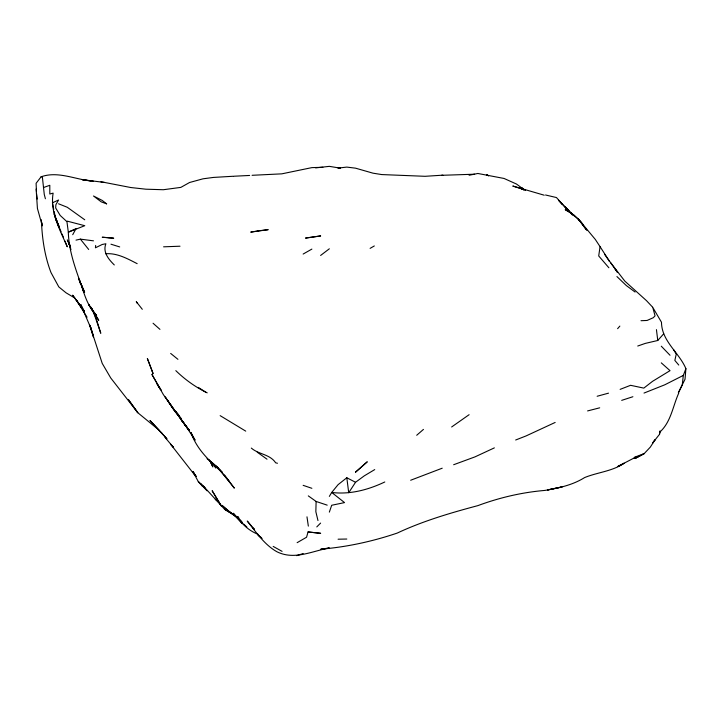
<?xml version="1.0" encoding="UTF-8"?>
<svg xmlns="http://www.w3.org/2000/svg" width="722" height="722" viewBox="0 0 722 722"><rect width="100%" height="100%" fill="white"/><g stroke="black" fill="none" stroke-linecap="round" stroke-linejoin="round"><path stroke-width="1.08" d="M308.303 495.879L316.119 501.456L315.848 511.699L317.969 520.562M45.396 198.758L44.268 194.417L42.345 176.827L41.073 176.818L36.1 183.307L36.461 191.583M641.001 320.712L647.083 320.46L653.266 317.716L655.053 315.857L652.733 307.319L661.478 322.238C661.722 341.362 679.014 352.345 685.9 368.653L685.025 379.249L678.346 392.714M95.674 245.435L95.421 247.808L102.226 244.478L105.872 243.756C102.542 252.168 108.697 259.433 114.293 264.947M685.9 368.653L683.319 375.413L682.263 384.889L678.761 392.145M624.043 463.244L617.617 466.592L634.133 457.974L635.198 458.452L644.141 453.66L650.305 447.135L655.044 439.779L652.553 443.073L659.511 434.328L659.935 431.26M659.511 434.328L660.025 431.007M308.041 531.952L320.604 533.305L308.041 531.952L306.561 537.231L297.13 542.673M329.34 512.124L331.696 505.265L344.538 502.593L331.714 492.449L338.077 484.67L346.813 477.765L355.549 482.269L364.285 475.843L374.727 469.589M678.761 393.084C672.76 406.278 671.045 422.18 659.583 432.316M72.714 234.704L76.018 228.657L68.319 232.159C68.897 253.052 77.101 273.069 84.014 292.518L81.451 285.145M329.34 496.393L331.714 492.449C350.08 494.751 368.301 489.805 384.79 481.98M355.549 482.269L348.717 492.72L346.813 477.765M617.608 328.681L619.855 326.091M637.734 346.028L645.324 343.392L657.769 340.486L663.68 333.817M316.787 526.916L320.604 523.08M634.133 457.974L635.08 457.035L644.141 453.66M416.702 435.276L423.453 429.4M320.613 255.453L329.34 248.792M469.11 414.69L451.638 426.982M370.115 248.368L374.312 245.949M623.988 463.325C612.22 471.358 597.536 472.278 584.621 477.567C572.636 485.103 558.693 488.072 544.893 490.418C521.898 492.368 499.462 497.629 477.847 505.635C450.429 512.936 422.93 521.022 397.299 533.053C372.642 541.419 346.84 547.041 320.812 549.18L329.34 547.962C311.931 551.103 294.441 560.443 276.932 551.761C264.252 544.632 256.157 532.15 247.249 521.04L254.406 529.524M303.141 254.054L311.877 249.09M643.816 453.813L635.198 458.452L635.08 457.035M683.319 375.413L664.7 384.835L644.015 393.066M494.362 447.875L475.004 456.873L453.651 464.724M555.155 422.451L526.076 435.926L515.67 440.005M620.135 389.366L630.577 385.304L643.816 388.111L652.553 381.324L670.025 370.657L661.289 362.868M410.665 480.247L442.216 468.199M43.446 187.549L49.809 185.292L49.809 194.01L53.13 193.135C49.863 212.024 60.043 230.074 67.281 246.816L64.953 241.103M621.696 400.358L632.896 396.73M296.661 555.651L303.141 553.557M41.073 176.818C58.211 170.609 76.171 179.986 93.49 181.24M597.139 396.261L608.52 393.156M587.591 410.926L599.693 407.822M76.018 240.128L80.395 239.135L93.49 240.841M469.11 175.256L477.847 173.47L504.055 178.46L516.492 184.038L524.136 189.715M315.631 167.892L329.34 166.349L340.252 168.154M338.077 168.082L346.813 167.098L355.549 168.172L373.021 173.181L381.757 174.571L425.068 176.303L442.902 175.166M322.86 167.296L311.877 167.621L281.788 173.849L252.077 175.302M232.935 176.276L213.468 177.422L203.026 178.812L189.579 182.495L180.843 187.386L163.371 189.724L145.898 189.2L130.781 187.53L104.455 182.422L82.236 179.679L90.421 180.816M233.54 176.249L249.622 175.455M474.598 174.21L441.557 175.311M163.587 246.825L180.004 246.211M105.737 253.765C117.036 252.844 127.433 258.684 137.162 263.665M338.077 539.208L346.813 539.036M338.248 168.064L340.342 168.289M545.543 194.994L556.463 197.548L566.797 209.209M100.945 181.872L104.455 182.422M251.319 448.082C258.675 454.544 269.857 454.048 275.696 462.847L277.483 463.244M67.281 221.149L84.754 225.706L68.319 232.159L66.938 221.681L60.215 215.472L55.693 207.999L55.847 204.786L58.545 200.012L52.408 202.81L53.735 209.407M544.244 195.211L512.791 186.032L523.107 189.372M110.962 244.198L119.699 246.924M316.119 501.456L327.192 505.147M523.26 189.417L521.519 188.821L525.562 190.328M303.141 485.337L311.877 488.307M58.545 203.785L67.281 207.277L84.754 219.786M175.816 370.639C184.994 379.619 195.653 387.236 207.214 392.858M236.166 516.564L224.515 509.209L203.234 485.933M258.494 534.524C249.749 531.067 242.032 524.921 237.664 516.492L239.009 518.188M488.559 175.708L486.583 174.697L488.532 175.78M233.829 514.669L224.515 509.209L231.031 512.882M273.178 546.419L282.076 551.364M245.733 431.133L220.156 415.646M87.064 317.229L76.018 299.504L84.176 311.317L74.646 297.924L66.036 292.807L58.798 286.896L51.018 272.609C44.565 255.949 41.993 237.601 41.407 219.768M231.672 513.18L228.865 511.483L221.997 505.364L236.265 517.295L242.736 523.649L233.251 513.225L241.987 523.26M246.87 526.988L243.711 524.145M198.315 387.398L205.887 392.281M267.014 459.201L257.222 452.18M166.818 438.651L159.255 430.628L162.468 433.696M635.08 292.04L626.344 285.569L616.931 276.562M254.469 529.253L252.754 527.953L254.243 529.614M262.077 538.486L257.998 535.011L261.4 537.728M166.818 438.75L165.049 437.379L173.56 447.586M170.672 353.428L177.928 359.33M215.788 465.916L222.304 472.368C209.461 461.087 196.646 449.228 190.978 432.487L195.075 440.212L185.554 425.538L175.356 411.251L179.814 417.578L174.95 411.486L165.176 396.956L172.107 407.046M207.052 458.641L217.692 467.504L234.334 488.153L224.515 475.013M165.753 437.514L149.986 420.529L159.499 430.493L137.821 412.749L128.426 399.654L137.821 412.749L110.728 377.958L102.226 363.401L89.817 325.27L93.49 337.219M219.461 502.81L215.255 499.173L215.788 499.669M212.286 462.775L210.743 461.43L221.176 471.719L219.84 470.004M213.829 464.129L217.692 467.504L229.064 481.105M153.064 323.248L159.95 329.367M205.003 487.63L198.315 481.664L192.954 471.701L195.969 476.258M575.001 216.636L571.174 212.99L565.2 209.642L573.936 215.003L579.035 220.21M523.919 189.832L521.519 187.558L523.658 189.796M580.488 221.699L587.004 230.535M661.289 346.208L670.025 355.269M207.052 490.807L198.315 481.664L202.62 486.294L201.411 484.471M173.551 447.288L170.636 444.238L195.725 476.312M652.625 307.175L646.47 300.641L624.828 281.12L608.881 260.389L600.144 246.762M582.672 223.928L578.286 218.965L571.102 213.026L564.947 206.492L572.555 215.12M88.68 249.469L80.395 239.135M568.837 210.815L558.467 200.147L562.086 204.362M608.881 267.772L598.709 255.958L600.054 246.644L595.289 239.406L578.286 218.965L586.156 229.551M678.761 365.043L674.853 360.431L676.27 354.042L673.563 349.61M142.297 309.296L136.268 301.661L137.162 303.159M240.354 519.894L242.366 522.448M174.119 409.446L163.371 394.627L151.891 374.366L160.582 389.519L157.188 384.339L161.511 390.476M175.464 411.161L179.498 416.296L175.464 411.107M180.843 419.265L189.525 430.808L180.329 418.471L189.579 430.917L179.724 417.524M170.085 404.212L172.775 407.659M91.225 308.529L96.622 315.496C88.048 306.859 84.546 295.334 81.044 284.062M177.567 413.76L180.933 418.119M185.554 425.538L189.579 430.917M79.88 304.982L72.615 295.163L74.646 297.924M608.881 260.389L609.603 261.409L604.522 254.252M614.765 268.512L617.617 272.519L610.785 262.925M175.356 411.251L185.437 425.601M93.49 311.426L88.616 304.404L98.743 320.342L91.532 308.348L94.889 315.451M200.761 483.578L202.62 486.294M167.594 400.43L174.95 411.486M195.915 476.195L192.954 471.701L195.897 476.303M213.071 463.271L215.788 468L213.252 463.533M84.248 311.182L80.711 304.503L91.116 328.763L93.49 336.479L89.817 325.27L91.116 328.763M90.936 307.13L93.49 312.066L100.782 333.266L96.622 319.954M209.479 459.986L212.873 466.926L210.373 461.647M68.058 241.202L70.566 247.321M67.281 239.812L70.521 247.484M61.117 231.888L55.495 218.197L54.168 211.6M61.975 233.937L63.274 237.006M95.241 316.29L96.297 318.925M70.566 247.411L68.662 242.448L70.215 246.509M70.242 246.455L68.78 242.52L70.973 249.604M79.474 279.757L80.566 284.414M306.976 516.826L308.339 526.121M656.442 329.638L657.769 340.486M36.551 193.649L37.21 199.073M41.93 222.728L42.282 225.833L37.427 208.459L36.136 189.029M367.128 461.918L355.549 472.161L367.128 461.918M562.005 486.935L547.727 489.904L562.005 486.935M320.604 235.923L305.65 238.061L320.604 235.923M258.232 230.859L250.724 232.123L268.196 229.668L258.232 230.859M108.986 237.746L102.226 237.231L113.724 238.206L108.986 237.746M106.621 203.848L101.251 201.871L93.49 195.987L102.226 200.427L106.621 203.848M221.203 505.824L212.214 490.843L221.203 505.824M84.6 292.175L78.454 278.367L84.6 292.175M59.168 226.879L55.495 218.197L59.168 226.879M152.324 371.442L147.36 358.491L153.1 373.671L152.324 371.442M58.545 225.58L54.204 213.929L58.545 225.58"/></g></svg>
